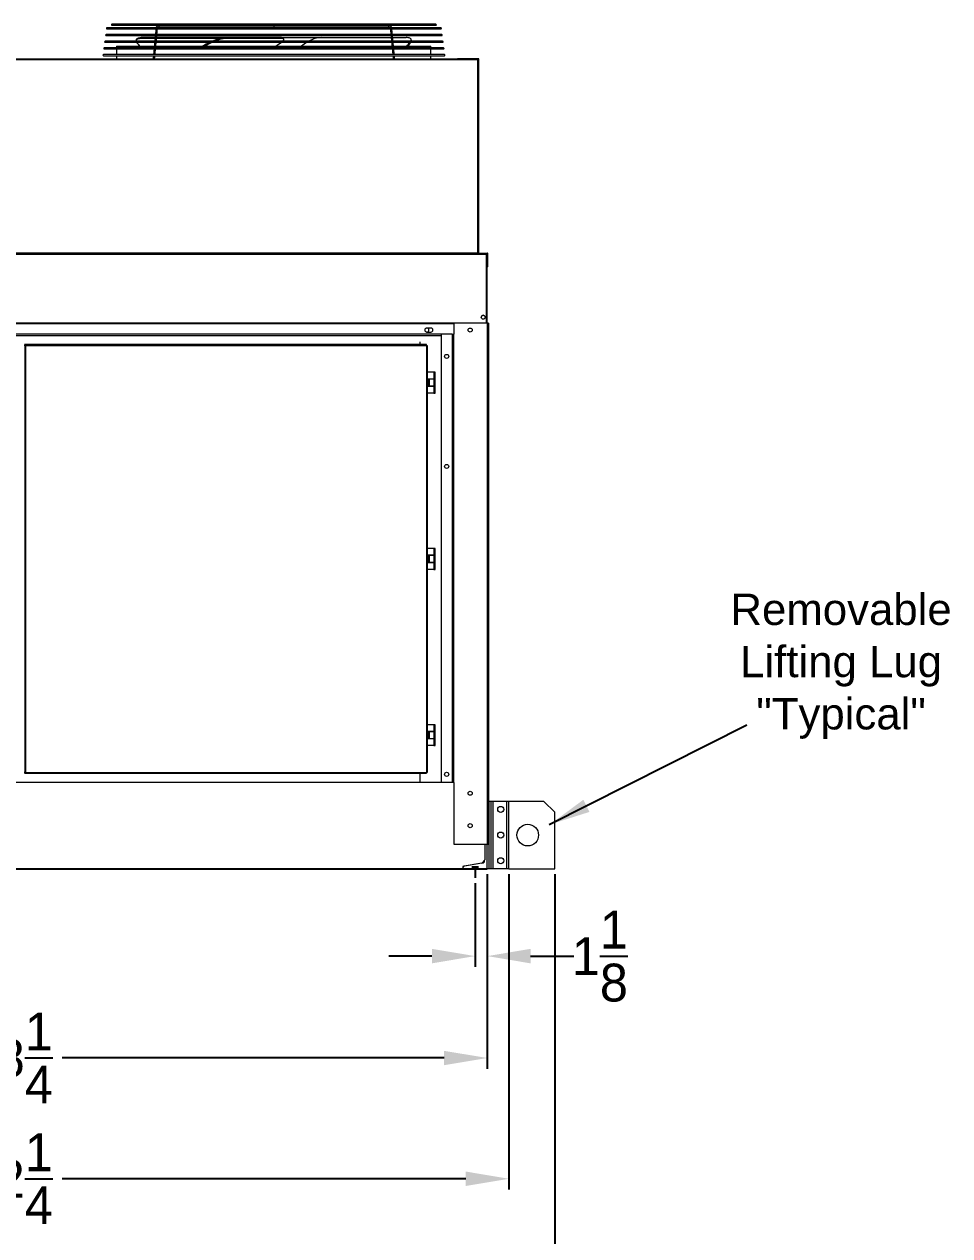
# Model space of a CAD drawing. Header units: inches. Extents: x 1457 to 2093, y 539 to 940.
# Drawn here: x 1677.2 to 1762.9, y 611.7 to 723.8 of the extents above; entities that cross this region are included whole.
import ezdxf

# ---------------------------------------------------------------- set-up
doc = ezdxf.new("R2010")
doc.units = ezdxf.units.IN
doc.header["$MEASUREMENT"] = 0
doc.layers.get('0').update_dxf_attribs({"color": 1})
doc.styles.add('dimentions', font='ARIAL.TTF')
doc.dimstyles.new('General Dimension', dxfattribs={"dimtxt": 3.5, "dimasz": 4, "dimexe": 1, "dimexo": 0.5, "dimgap": 0.09, "dimtad": 0, "dimtih": 1, "dimtoh": 1, "dimdec": 3, "dimzin": 0, "dimdsep": 46, "dimlunit": 5, "dimtxsty": 'Standard', "dimcen": 0.09, "dimadec": 0, "dimazin": 0, "dimtfac": 1, "dimtdec": 3, "dimtofl": 0, "dimtmove": 0, "dimatfit": 3, "dimfxl": 1, "dimtolj": 1, "dimtzin": 0, "dimarcsym": 0})

# ---------------------------------------------------------------- blocks, each defined once
blk = doc.blocks.new('*D24')
at = {"color": 0, "lineweight": -2}
for p, q in [((1631.84, 645.15), (1631.84, 627.15)), ((1720.09, 645.15), (1720.09, 627.15)), ((1635.84, 628.15), (1671.2, 628.15)), ((1716.09, 628.15), (1680.72, 628.15))]:
    blk.add_line(p, q, dxfattribs=at)
at = {"color": 0}
for points in [[(1635.84, 628.81), (1635.84, 627.48), (1631.84, 628.15)], [(1716.09, 628.81), (1716.09, 627.48), (1720.09, 628.15)]]:
    blk.add_solid(points, dxfattribs=at)
at = {"color": 0, "insert": (1675.96, 628.15), "char_height": 3.5, "attachment_point": 5}
blk.add_mtext('\\A1;88{\\H1.000000x;\\S1/4;}', dxfattribs=at)
blk = doc.blocks.new('*D25')
at = {"color": 0, "lineweight": -2}
for p, q in [((1720.09, 645.15), (1720.09, 636.58)), ((1718.96, 644.34), (1718.96, 636.58)), ((1714.96, 637.58), (1710.96, 637.58)), ((1724.09, 637.58), (1728.09, 637.58))]:
    blk.add_line(p, q, dxfattribs=at)
at = {"color": 0}
for points in [[(1714.96, 638.25), (1714.96, 636.91), (1718.96, 637.58)], [(1724.09, 638.25), (1724.09, 636.91), (1720.09, 637.58)]]:
    blk.add_solid(points, dxfattribs=at)
at = {"color": 0, "insert": (1730.51, 637.58), "char_height": 3.5, "attachment_point": 5}
blk.add_mtext('\\A1;1{\\H1.000000x;\\S1/8;}', dxfattribs=at)
blk = doc.blocks.new('*D26')
at = {"color": 0, "lineweight": -2}
for p, q in [((1629.84, 645.15), (1629.84, 615.97)), ((1722.09, 645.15), (1722.09, 615.97)), ((1633.84, 616.97), (1671.2, 616.97)), ((1718.09, 616.97), (1680.72, 616.97))]:
    blk.add_line(p, q, dxfattribs=at)
at = {"color": 0}
for points in [[(1633.84, 617.64), (1633.84, 616.3), (1629.84, 616.97)], [(1718.09, 617.64), (1718.09, 616.3), (1722.09, 616.97)]]:
    blk.add_solid(points, dxfattribs=at)
at = {"color": 0, "insert": (1675.96, 616.97), "char_height": 3.5, "attachment_point": 5}
blk.add_mtext('\\A1;92{\\H1.000000x;\\S1/4;}', dxfattribs=at)
blk = doc.blocks.new('*D27')
at = {"color": 0, "lineweight": -2}
for p, q in [((1625.59, 645.15), (1625.59, 604.6)), ((1726.34, 645.15), (1726.34, 604.6)), ((1629.59, 605.6), (1670.62, 605.6)), ((1722.34, 605.6), (1681.3, 605.6))]:
    blk.add_line(p, q, dxfattribs=at)
at = {"color": 0}
for points in [[(1629.59, 606.26), (1629.59, 604.93), (1625.59, 605.6)], [(1722.34, 606.26), (1722.34, 604.93), (1726.34, 605.6)]]:
    blk.add_solid(points, dxfattribs=at)
at = {"color": 0, "insert": (1675.96, 605.6), "char_height": 3.5, "attachment_point": 5}
blk.add_mtext('\\A1;100{\\H1.000000x;\\S3/4;}', dxfattribs=at)

msp = doc.modelspace()

# ---------------------------------------------------------------- linework, layer by layer
at = {"linetype": 'Continuous', "lineweight": 15}
for p, q in [((1715.78896968, 723.50388867), (1684.87570699, 723.50388867)), ((1684.87570699, 723.40388867), (1715.78896968, 723.40388867)), ((1715.33233833, 723.83630722), (1685.33233833, 723.83630722)), ((1685.33233833, 723.73630722), (1689.65953664, 723.73630722)), ((1689.66046456, 723.60832067), (1689.65953664, 723.60830722)), ((1689.72573662, 723.73630722), (1710.93894005, 723.73630722)), ((1700.33233833, 723.73630722), (1700.33233833, 723.61923359)), ((1711.0042059, 723.60832085), (1711.00514002, 723.60830722)), ((1711.00566051, 723.73630722), (1715.33233833, 723.73630722)), ((1715.95417433, 722.2648538), (1684.71050234, 722.2648538)), ((1715.871572, 722.88437123), (1684.79310467, 722.88437123)), ((1684.79310467, 722.78437123), (1715.871572, 722.78437123)), ((1688.05506841, 722.59936992), (1688.03050185, 722.50949052)), ((1689.33085052, 722.50949052), (1688.03050185, 722.50949052)), ((1689.33932443, 722.59936992), (1688.05506841, 722.59936992)), ((1695.22991877, 722.50949052), (1689.45941815, 722.50949052)), ((1695.72251245, 722.59936992), (1689.46789206, 722.59936992)), ((1695.72251245, 722.59936992), (1695.75881916, 722.50949052)), ((1701.02569885, 722.59936992), (1695.72251245, 722.59936992)), ((1701.06200555, 722.50949052), (1695.75881916, 722.50949052)), ((1701.06200555, 722.50949052), (1701.02569885, 722.59936992)), ((1701.02569885, 722.59936992), (1704.74316694, 722.59936992)), ((1704.74316694, 722.59936992), (1711.1967846, 722.59936992)), ((1711.32535223, 722.59936992), (1712.58070177, 722.59936992)), ((1716.03677665, 721.64533636), (1684.62790002, 721.64533636)), ((1684.62790002, 721.54533636), (1716.03677665, 721.54533636)), ((1684.71050234, 722.1648538), (1715.95417433, 722.1648538)), ((1685.77008509, 721.81200722), (1689.26509117, 721.81200722)), ((1689.3936588, 721.81200722), (1711.27101787, 721.81200722)), ((1711.3995855, 721.81200722), (1714.86568509, 721.81200722)), ((1719.22328509, 720.5914072), (1632.69788509, 720.59140722)), ((1719.22328509, 720.5426072), (1632.69788509, 720.5426072)), ((1682.95958509, 720.60610721), (1668.96158509, 720.60610721)), ((1682.95958509, 720.5914072), (1682.95958509, 720.60610721)), ((1716.11937898, 721.02581892), (1684.54529769, 721.02581892)), ((1684.54529769, 720.92581892), (1716.11937898, 720.92581892)), ((1717.3686646, 720.59140699), (1717.36768509, 720.63919696)), ((1717.36868509, 720.6392072), (1717.36868509, 720.5914072)), ((1719.27108509, 720.6392072), (1717.36868509, 720.6392072)), ((1719.27108509, 720.5914072), (1719.22328509, 720.5914072)), ((1719.22328509, 720.5426072), (1719.22328509, 720.5914072)), ((1719.27208512, 720.5426072), (1719.22328509, 720.5426072)), ((1719.22328509, 702.6402072), (1719.22328509, 720.5426072)), ((1719.27208509, 720.5426072), (1719.22428509, 720.5426072)), ((1719.27108509, 720.5914072), (1719.27108509, 720.6392072)), ((1719.31988509, 720.5904072), (1719.27208509, 720.5904072)), ((1719.27208509, 720.5426072), (1719.27208509, 720.5904072)), ((1719.27208512, 720.5426072), (1719.27208509, 702.6402072)), ((1719.31988509, 702.6567572), (1719.31988509, 720.5904072)), ((1720.02208509, 702.5914072), (1631.89908509, 702.5914072)), ((1720.02208509, 702.5289072), (1631.89908509, 702.5289072)), ((1720.02208509, 702.5279072), (1631.89908509, 702.5279072)), ((1719.22328509, 702.6402072), (1632.69788509, 702.6402072)), ((1632.69788509, 702.6392072), (1719.22328509, 702.6392072)), ((1632.69788509, 702.5914072), (1719.22328509, 702.5914072)), ((1719.22328509, 702.6402072), (1719.22428509, 702.6402072)), ((1719.22328509, 702.6392072), (1719.22328509, 702.6402072)), ((1719.22328509, 702.6402072), (1719.27208509, 702.6402072)), ((1719.22328509, 702.5914072), (1719.22328509, 702.6392072)), ((1719.27208509, 702.6567572), (1719.31988509, 702.6567572)), ((1719.27208509, 702.60796745), (1719.27208509, 702.5914072)), ((1719.27308509, 702.6079572), (1719.32088509, 702.6079572)), ((1719.32088509, 702.6557572), (1719.32088509, 702.6079572)), ((1719.32088509, 702.6557572), (1720.08458509, 702.6557572)), ((1719.32088509, 702.6079572), (1720.08458509, 702.6079572)), ((1720.02208509, 702.5289072), (1720.02208509, 702.5914072)), ((1720.08558509, 702.5792072), (1720.02208509, 702.5792072)), ((1720.02208509, 702.5289072), (1720.02208509, 702.5279072)), ((1720.02208509, 702.5279072), (1720.02208509, 696.1549072)), ((1720.02308509, 702.5279072), (1720.02208509, 702.5279072)), ((1720.08558509, 702.5279072), (1720.02308509, 702.5279072)), ((1720.02308509, 696.1549072), (1720.02308509, 702.5279072)), ((1720.08458509, 702.6079572), (1720.08458509, 702.6557572)), ((1720.08558509, 702.6069572), (1720.13338509, 702.6069572)), ((1720.08558509, 702.5792072), (1720.08558509, 702.6069572)), ((1720.08558509, 702.5279072), (1720.08558509, 702.5792072)), ((1720.08558509, 696.1549072), (1720.08558509, 702.5279072)), ((1720.13338509, 701.4057572), (1720.13338509, 702.6069572)), ((1720.13338509, 701.4057572), (1720.08558509, 701.4057572)), ((1720.02208509, 696.1549072), (1631.89908509, 696.1549072)), ((1634.88723509, 696.1539072), (1717.03393509, 696.1539072)), ((1717.03393509, 696.0904072), (1634.88723509, 696.0904072)), ((1714.86683509, 695.7164072), (1714.49183509, 695.7164072)), ((1714.49183509, 695.3414072), (1714.86683509, 695.3414072)), ((1717.03393509, 695.1539072), (1717.03393509, 696.1539072)), ((1720.08458509, 696.1539072), (1717.03393509, 696.1539072)), ((1720.02208509, 696.1549072), (1720.02208509, 696.1539072)), ((1720.02208509, 696.1549072), (1720.02308509, 696.1549072)), ((1720.08558509, 696.1549072), (1720.02308509, 696.1549072)), ((1720.08458509, 696.1539072), (1720.08458509, 647.9039072)), ((1720.19018509, 696.1539072), (1720.08458509, 696.1539072)), ((1720.19018509, 696.1539072), (1720.19018509, 647.9039072)), ((1716.84643983, 695.1539072), (1635.07473036, 695.1539072)), ((1636.09513509, 695.0184072), (1715.82603509, 695.0184072)), ((1714.45250955, 694.18686787), (1677.22891009, 694.18686787)), ((1677.34905999, 694.11116997), (1677.34905999, 694.18686787)), ((1713.85021166, 694.43110611), (1713.85021166, 694.18686787)), ((1714.45250955, 694.11116997), (1714.45250955, 694.18686787)), ((1715.82603509, 695.1539072), (1715.82603509, 653.6539072)), ((1716.84543509, 695.1539072), (1716.84543509, 653.6539072)), ((1716.84643509, 695.1539072), (1716.84643509, 653.6539072)), ((1716.84643509, 695.1539072), (1716.95203509, 695.1539072)), ((1716.95203509, 695.1539072), (1717.03393509, 695.1539072)), ((1716.95203509, 695.1539072), (1716.95203509, 653.6539072)), ((1677.27336004, 694.11116997), (1677.19866005, 694.11116997)), ((1677.22891009, 694.11116997), (1714.45250955, 694.11116997)), ((1677.27336004, 694.11116997), (1677.27336004, 654.57506971)), ((1677.27336004, 694.11116997), (1677.34905999, 694.11116997)), ((1677.34905999, 654.57506971), (1677.34905999, 694.11116997)), ((1714.45250955, 694.11116997), (1714.52821214, 694.11116997)), ((1714.45250955, 694.11116997), (1714.45250955, 654.57506971)), ((1714.52821214, 694.11116997), (1714.52821214, 654.57506971)), ((1715.12821033, 691.62186881), (1714.52821214, 691.62186881)), ((1715.12821033, 690.99186883), (1714.52821214, 690.99186883)), ((1714.62320881, 690.97062001), (1714.62320881, 690.34062004)), ((1714.7482096, 690.97062001), (1714.62320881, 690.97062001)), ((1714.7482096, 690.34062004), (1714.7482096, 690.97062001)), ((1715.12821033, 690.97062001), (1714.7482096, 690.97062001)), ((1715.12821033, 691.62186881), (1715.12821033, 690.99186883)), ((1715.25321113, 691.62186881), (1715.12821033, 691.62186881)), ((1715.12821033, 690.99186883), (1715.25321113, 690.99186883)), ((1715.25321113, 690.97062001), (1715.12821033, 690.97062001)), ((1715.12821033, 690.97062001), (1715.12821033, 690.34062004)), ((1715.25321113, 690.99186883), (1715.25321113, 691.62186881)), ((1715.25321113, 690.34062004), (1715.25321113, 690.97062001)), ((1715.12821033, 690.31936887), (1714.52821214, 690.31936887)), ((1715.12821033, 689.68936889), (1714.52821214, 689.68936889)), ((1714.62320881, 690.34062004), (1714.7482096, 690.34062004)), ((1714.7482096, 690.34062004), (1715.12821033, 690.34062004)), ((1715.12821033, 690.34062004), (1715.25321113, 690.34062004)), ((1715.12821033, 690.31936887), (1715.12821033, 689.68936889)), ((1715.25321113, 690.31936887), (1715.12821033, 690.31936887)), ((1715.12821033, 689.68936889), (1715.25321113, 689.68936889)), ((1715.25321113, 689.68936889), (1715.25321113, 690.31936887)), ((1715.12821033, 675.30937053), (1714.52821214, 675.30937053)), ((1715.12821033, 675.30937053), (1715.12821033, 674.67937056)), ((1715.25321113, 675.30937053), (1715.12821033, 675.30937053)), ((1715.25321113, 674.67937056), (1715.25321113, 675.30937053)), ((1715.12821033, 674.67937056), (1714.52821214, 674.67937056)), ((1715.12821033, 674.00687059), (1714.52821214, 674.00687059)), ((1714.62320881, 674.65811939), (1714.62320881, 674.02811941)), ((1714.7482096, 674.65811939), (1714.62320881, 674.65811939)), ((1714.62320881, 674.02811941), (1714.7482096, 674.02811941)), ((1714.7482096, 674.02811941), (1714.7482096, 674.65811939)), ((1715.12821033, 674.65811939), (1714.7482096, 674.65811939)), ((1714.7482096, 674.02811941), (1715.12821033, 674.02811941)), ((1715.12821033, 674.67937056), (1715.25321113, 674.67937056)), ((1715.25321113, 674.65811939), (1715.12821033, 674.65811939)), ((1715.12821033, 674.65811939), (1715.12821033, 674.02811941)), ((1715.12821033, 674.02811941), (1715.25321113, 674.02811941)), ((1715.12821033, 674.00687059), (1715.12821033, 673.37687062)), ((1715.25321113, 674.00687059), (1715.12821033, 674.00687059)), ((1715.25321113, 674.02811941), (1715.25321113, 674.65811939)), ((1715.25321113, 673.37687062), (1715.25321113, 674.00687059)), ((1715.12821033, 673.37687062), (1714.52821214, 673.37687062)), ((1715.12821033, 673.37687062), (1715.25321113, 673.37687062)), ((1715.12821033, 658.99686991), (1714.52821214, 658.99686991)), ((1715.12821033, 658.36686964), (1714.52821214, 658.36686964)), ((1714.62320881, 658.34561964), (1714.62320881, 657.71561967)), ((1714.7482096, 658.34561964), (1714.62320881, 658.34561964)), ((1714.7482096, 657.71561967), (1714.7482096, 658.34561964)), ((1715.12821033, 658.34561964), (1714.7482096, 658.34561964)), ((1715.12821033, 658.99686991), (1715.12821033, 658.36686964)), ((1715.25321113, 658.99686991), (1715.12821033, 658.99686991)), ((1715.12821033, 658.36686964), (1715.25321113, 658.36686964)), ((1715.12821033, 658.34561964), (1715.12821033, 657.71561967)), ((1715.25321113, 658.34561964), (1715.12821033, 658.34561964)), ((1715.25321113, 658.36686964), (1715.25321113, 658.99686991)), ((1715.25321113, 657.71561967), (1715.25321113, 658.34561964)), ((1715.12821033, 657.69436967), (1714.52821214, 657.69436967)), ((1714.62320881, 657.71561967), (1714.7482096, 657.71561967)), ((1714.7482096, 657.71561967), (1715.12821033, 657.71561967)), ((1715.12821033, 657.71561967), (1715.25321113, 657.71561967)), ((1715.12821033, 657.69436967), (1715.12821033, 657.0643697)), ((1715.25321113, 657.69436967), (1715.12821033, 657.69436967)), ((1715.25321113, 657.0643697), (1715.25321113, 657.69436967)), ((1715.12821033, 657.0643697), (1714.52821214, 657.0643697)), ((1715.12821033, 657.0643697), (1715.25321113, 657.0643697)), ((1677.27336004, 654.57506971), (1677.19866005, 654.57506971)), ((1677.22891009, 654.57506971), (1714.45250955, 654.57506971)), ((1677.22891009, 654.49936968), (1714.45250955, 654.49936968)), ((1677.27336004, 654.57506971), (1677.34905999, 654.57506971)), ((1677.34905999, 654.49936968), (1677.34905999, 654.57506971)), ((1713.85021166, 654.49936968), (1713.85021166, 653.6539072)), ((1714.45250955, 654.57506971), (1714.52821214, 654.57506971)), ((1714.45250955, 654.49936968), (1714.45250955, 654.57506971)), ((1716.84643983, 653.6539072), (1635.07473036, 653.6539072)), ((1716.95203509, 653.6539072), (1716.84643509, 653.6539072)), ((1717.03393509, 653.6539072), (1716.95203509, 653.6539072)), ((1717.03393509, 647.9039072), (1717.03393509, 653.6539072)), ((1720.27308509, 651.9039072), (1720.19018509, 651.9039072)), ((1720.27308509, 645.6539072), (1720.27308509, 651.9039072)), ((1720.46058509, 651.9039072), (1720.27308509, 651.9039072)), ((1720.46058509, 645.6539072), (1720.46058509, 651.9039072)), ((1720.64808509, 651.9039072), (1720.46058509, 651.9039072)), ((1720.64808509, 645.6539072), (1720.64808509, 651.9039072)), ((1721.89808509, 651.9039072), (1720.64808509, 651.9039072)), ((1721.89808509, 645.6539072), (1721.89808509, 651.9039072)), ((1722.08558509, 651.9039072), (1721.89808509, 651.9039072)), ((1722.08558509, 645.6539072), (1722.08558509, 651.9039072)), ((1725.33558509, 651.9039072), (1722.08558509, 651.9039072)), ((1725.33558509, 651.9039072), (1726.33558509, 650.9039072)), ((1726.33558509, 645.6539072), (1726.33558509, 650.9039072)), ((1720.08458509, 647.9039072), (1717.03393509, 647.9039072)), ((1719.86558509, 647.9039072), (1719.86558509, 646.48499702)), ((1719.86558509, 647.9039072), (1719.86558509, 646.48499702)), ((1720.19018509, 647.9039072), (1720.08458509, 647.9039072)), ((1720.08558509, 645.6539072), (1720.08558509, 647.9039072)), ((1719.5981965, 646.16935159), (1717.82558509, 645.8738948)), ((1719.5981965, 646.16935159), (1717.9342117, 645.89200056)), ((1719.86558509, 646.48499702), (1719.5981965, 646.16935159)), ((1717.82558509, 645.6539072), (1634.09558509, 645.6539072)), ((1717.82558509, 645.8738948), (1717.82558509, 645.6539072)), ((1717.82558509, 645.7637696), (1717.82558509, 645.6539072)), ((1717.82558509, 645.6539072), (1720.08558509, 645.6539072)), ((1720.27308509, 645.6539072), (1720.08558509, 645.6539072)), ((1720.46058509, 645.6539072), (1720.27308509, 645.6539072)), ((1720.64808509, 645.6539072), (1720.46058509, 645.6539072)), ((1721.89808509, 645.6539072), (1720.64808509, 645.6539072)), ((1722.08558509, 645.6539072), (1721.89808509, 645.6539072)), ((1722.08558509, 645.6539072), (1726.33558509, 645.6539072))]:
    msp.add_line(p, q, dxfattribs=at)
for p, q in [((1744.12025509, 658.95075224), (1725.82720724, 649.71643798)), ((1631.83558509, 645.6539072), (1720.08558509, 645.6539072)), ((1718.64808509, 645.83244767), (1719.27308509, 645.83244767)), ((1718.96058509, 645.83244767), (1718.96058509, 644.83992073))]:
    msp.add_line(p, q)
at = {"linetype": 'Continuous', "lineweight": 15, "flags": 128}
for points in [[(1688.03050185, 722.50949052), (1687.93319768, 722.50621424), (1687.84487686, 722.49643438), (1687.76685957, 722.48029711), (1687.70031197, 722.45804366), (1687.64622878, 722.43000666), (1687.60541841, 722.39660518), (1687.57849088, 722.35833851), (1687.56584868, 722.31577862), (1687.56768078, 722.26956168), (1687.56864151, 722.2648538)], [(1687.59414086, 722.42465547), (1687.60305743, 722.44821791), (1687.62998497, 722.48648459), (1687.67079533, 722.51988606), (1687.72487852, 722.54792307), (1687.79142612, 722.57017652), (1687.86944342, 722.58631378), (1687.95776424, 722.59609364), (1688.05506841, 722.59936992)], [(1694.61001941, 722.2648538), (1694.70465057, 722.31025794), (1694.81539134, 722.35944109), (1694.92856443, 722.40565802), (1695.04247817, 722.44821791), (1695.15542983, 722.48648459), (1695.26573107, 722.51988606), (1695.37173317, 722.54792307), (1695.47185164, 722.57017652), (1695.56458998, 722.58631378), (1695.64856198, 722.59609364), (1695.72251245, 722.59936992)], [(1695.75881916, 722.50949052), (1695.68486868, 722.50621424), (1695.60089669, 722.49643438), (1695.50815835, 722.48029711), (1695.40803987, 722.45804366), (1695.30203778, 722.43000666), (1695.19173654, 722.39660518), (1695.07878487, 722.35833851), (1694.96487114, 722.31577862), (1694.85169805, 722.26956168), (1694.84069346, 722.2648538)], [(1701.02569885, 722.59936992), (1701.08852243, 722.59609364), (1701.13928007, 722.58631378), (1701.17721305, 722.57017652), (1701.20175438, 722.54792307), (1701.20850972, 722.53554391)], [(1701.14929628, 722.2648538), (1701.15428061, 722.26956168), (1701.19806943, 722.31577862), (1701.22869754, 722.35833851), (1701.24570713, 722.39660518), (1701.24884394, 722.43000666), (1701.23806109, 722.45804366), (1701.21351976, 722.48029711), (1701.17558677, 722.49643438), (1701.12482914, 722.50621424), (1701.06200555, 722.50949052)], [(1713.00098245, 722.2648538), (1713.02724382, 722.31025794), (1713.04352284, 722.35944109), (1713.04535495, 722.40565802), (1713.03271275, 722.44821791), (1713.00578521, 722.48648459), (1712.96497485, 722.51988606), (1712.91089166, 722.54792307), (1712.84434406, 722.57017652), (1712.76632676, 722.58631378), (1712.67800594, 722.59609364), (1712.58070177, 722.59936992)]]:
    msp.add_lwpolyline(points, dxfattribs=at)
at = {"linetype": 'Continuous', "lineweight": 15}
for centre, radius in [((1719.71058509, 696.7164072), 0.1875), ((1718.50268509, 695.5289072), 0.1875), ((1716.32603509, 693.0914072), 0.1875), ((1716.32603509, 682.9039072), 0.1875), ((1716.32603509, 654.4039072), 0.1875), ((1718.50268509, 652.6539072), 0.1875), ((1721.33558509, 651.1539072), 0.28125), ((1718.50268509, 649.6539072), 0.1875), ((1723.83558509, 648.7789072), 1), ((1721.33558509, 648.7789072), 0.28125), ((1721.33558509, 646.4039072), 0.28125)]:
    msp.add_circle(centre, radius, dxfattribs=at)
for centre, radius, start, end in [((1684.87570699, 723.45388867), 0.05, 90, 270), ((1685.33233833, 723.78630722), 0.05, 90, 270), ((1689.64109413, 723.67217874), 0.0667313, 286.8744235366, 73.9447191171), ((1711.02358431, 723.67217803), 0.06673276, 106.0574046711, 253.1187981184), ((1715.33233833, 723.78630722), 0.05, 270, 90), ((1715.78896968, 723.45388867), 0.05, 270, 90), ((1684.71050234, 722.2148538), 0.05, 90, 270), ((1684.79310467, 722.83437123), 0.05, 90, 270), ((1704.78811612, 720.15926295), 2.44052094, 91.0553253368, 120.3717726369), ((1712.92320862, 722.2979012), 0.14766554, 347.0677340369, 14.4608761673), ((1715.871572, 722.83437123), 0.05, 270, 90), ((1715.95417433, 722.2148538), 0.05, 270, 90), ((1684.62790002, 721.59533636), 0.05, 90, 270), ((1691.9740039, 725.30978996), 5.37314651, 215.8246271696, 220.6151347023), ((1711.96372029, 687.65613986), 38.71578186, 116.9585723945, 118.0885735245), ((1712.23100199, 687.12130116), 39.21711799, 116.6736454388, 117.800032636), ((1688.85087299, 739.30950595), 21.02689057, 303.6799062365, 305.3762421658), ((1711.31931427, 709.91556132), 14.58757875, 122.8908040152, 125.3612999886), ((1708.46427804, 725.54002845), 5.59586152, 318.2247476565, 322.9037704398), ((1708.66176628, 725.30978996), 5.37314651, 319.3848652983, 324.1753728298), ((1716.03677665, 721.59533636), 0.05, 270, 90), ((1682.95958509, 720.5426072), 0.06350001, 50.2197320777, 90), ((1684.54529769, 720.97581892), 0.05, 90, 270), ((1716.11937898, 720.97581892), 0.05, 270, 90), ((1717.36868509, 720.5904072), 0.0488, 91.1741759949, 178.8258224176), ((1717.36868509, 720.5904072), 0.0488, 90, 91.1741759949), ((1717.36868509, 720.5904072), 0.001, 90, 91.174176028), ((1719.22328509, 720.5426072), 0.0488, 359.9999999599, 90), ((1719.22328509, 720.5426072), 0.001, 0, 90), ((1719.27108509, 720.5904072), 0.0488, 359.9999999599, 90), ((1719.27108509, 720.5904072), 0.001, 0, 90), ((1719.27308509, 702.6567572), 0.0488, 199.8244469545, 270), ((1719.32088509, 702.6567572), 0.0488, 180, 270), ((1719.32088509, 702.6567572), 0.001, 180, 270), ((1720.08458509, 702.6069572), 0.0488, 0, 90), ((1720.08458509, 702.6069572), 0.001, 0, 90), ((1720.08458509, 701.4057572), 0.0488, 271.174176027, 0), ((1719.71058509, 696.7042072), 0.1875, 1.8643528867, 178.1356471342), ((1714.49183509, 695.5289072), 0.1875, 90, 270), ((1714.50268509, 695.5289072), 0.1875, 0, 251.9453888877), ((1714.50268509, 695.5289072), 0.1875, 254.3414364603, 0), ((1714.86683509, 695.5289072), 0.1875, 270, 90), ((1719.54558509, 646.48499702), 0.32, 279.463, 0.0000000001), ((1717.95558509, 645.7637696), 0.13, 99.463, 180)]:
    msp.add_arc(centre, radius, start, end, dxfattribs=at)
for points in [[(1689.41517519, 723.40388867), (1689.36619461, 722.88437123)], [(1689.49476224, 722.88437123), (1689.54374282, 723.40388867)], [(1689.72573662, 723.73630722), (1689.65953664, 723.73630722)], [(1689.65953664, 723.60830722), (1700.29657257, 723.60830722)], [(1700.29657257, 723.60830722), (1700.29686627, 723.60830722)], [(1700.36773939, 723.60830722), (1700.36778584, 723.60830722)], [(1700.36778584, 723.60830722), (1711.00514002, 723.60830722)], [(1711.00514002, 723.73630722), (1710.93894005, 723.73630722)], [(1711.12093385, 723.40388867), (1711.16991442, 722.88437123)], [(1711.29848205, 722.88437123), (1711.24950148, 723.40388867)], [(1687.59414086, 722.42465547), (1687.5695743, 722.33477607)], [(1689.35676652, 722.78437123), (1689.30778595, 722.2648538)], [(1689.43635358, 722.2648538), (1689.48533415, 722.78437123)], [(1701.24481643, 722.44566451), (1701.20850972, 722.53554391)], [(1711.17934251, 722.78437123), (1711.22832309, 722.2648538)], [(1711.35689072, 722.2648538), (1711.30791014, 722.78437123)], [(1713.06619588, 722.33477607), (1713.04162932, 722.42465547)], [(1685.77008509, 721.81200722), (1685.77008509, 721.64533636)], [(1685.77008509, 721.54533636), (1685.77008509, 721.02581892)], [(1689.2399492, 721.54533636), (1689.19096862, 721.02581892)], [(1689.29835786, 722.1648538), (1689.24937729, 721.64533636)], [(1689.31953625, 721.02581892), (1689.36851683, 721.54533636)], [(1689.37794492, 721.64533636), (1689.42692549, 722.1648538)], [(1711.23775118, 722.1648538), (1711.28673175, 721.64533636)], [(1711.29615984, 721.54533636), (1711.34514041, 721.02581892)], [(1711.41529938, 721.64533636), (1711.36631881, 722.1648538)], [(1711.47370804, 721.02581892), (1711.42472747, 721.54533636)], [(1714.86568509, 721.64533636), (1714.86568509, 721.81200722)], [(1714.86568509, 721.02581892), (1714.86568509, 721.54533636)], [(1685.77008509, 720.92581892), (1685.77008509, 720.59140721)], [(1689.18154053, 720.92581892), (1689.15001189, 720.59140721)], [(1689.27857952, 720.59140721), (1689.31010816, 720.92581892)], [(1711.3545685, 720.92581892), (1711.38609714, 720.5914072)], [(1711.51466477, 720.5914072), (1711.48313614, 720.92581892)], [(1714.86568509, 720.5914072), (1714.86568509, 720.92581892)], [(1714.78071056, 690.97062001), (1714.78071056, 690.99186883)], [(1715.09570937, 690.99186883), (1715.09570937, 690.97062001)], [(1714.78071056, 690.31936887), (1714.78071056, 690.34062004)], [(1715.09570937, 690.34062004), (1715.09570937, 690.31936887)], [(1714.78071056, 674.65811939), (1714.78071056, 674.67937056)], [(1714.78071056, 674.00687059), (1714.78071056, 674.02811941)], [(1715.09570937, 674.67937056), (1715.09570937, 674.65811939)], [(1715.09570937, 674.02811941), (1715.09570937, 674.00687059)], [(1714.78071056, 658.34561964), (1714.78071056, 658.36686964)], [(1715.09570937, 658.36686964), (1715.09570937, 658.34561964)], [(1714.78071056, 657.69436967), (1714.78071056, 657.71561967)], [(1715.09570937, 657.71561967), (1715.09570937, 657.69436967)]]:
    msp.add_open_spline(points, degree=1, dxfattribs=at)
for points, knots in [([(1689.65953664, 723.73630722), (1689.64915956, 723.73579778), (1689.62271412, 723.73449952), (1689.58134262, 723.721661), (1689.53809618, 723.69655845), (1689.4997801, 723.66098706), (1689.46722051, 723.61614785), (1689.44264818, 723.56308749), (1689.42990308, 723.5243786), (1689.42687808, 723.50389835), (1689.42687665, 723.50388867)], [0, 0, 0, 0, 0.0939239984, 0.2393604371, 0.3851880815, 0.5339531341, 0.6866263324, 0.8424364176, 0.9999255008, 1, 1, 1, 1]), ([(1689.55966122, 723.50388867), (1689.56070018, 723.50800288), (1689.5654179, 723.52668481), (1689.58027382, 723.55405014), (1689.6020219, 723.58257433), (1689.62575351, 723.60035609), (1689.64464144, 723.60745896), (1689.65563037, 723.60808476), (1689.65953664, 723.60830722)], [0, 0, 0, 0, 0.0579896951, 0.2633215474, 0.4671347337, 0.6716689645, 0.8832871711, 1, 1, 1, 1]), ([(1700.33233833, 723.61923359), (1700.3323207, 723.61922519), (1700.32614512, 723.61628288), (1700.31537358, 723.61162359), (1700.30330651, 723.60859531), (1700.29819275, 723.60837653), (1700.29657257, 723.60830722)], [0, 0, 0, 0, 0.0014168073, 0.4960712105, 0.8403414698, 1, 1, 1, 1]), ([(1700.33233833, 723.61923359), (1700.33403295, 723.61843589), (1700.34079021, 723.61525506), (1700.35184829, 723.61096382), (1700.36254031, 723.60819679), (1700.36669836, 723.60856622), (1700.36777751, 723.6086621)], [0, 0, 0, 0, 0.1355285164, 0.5404190724, 0.8807239086, 1, 1, 1, 1]), ([(1711.23718411, 723.50388867), (1711.23320589, 723.52120875), (1711.22454575, 723.5589126), (1711.20005945, 723.61133626), (1711.16669424, 723.65941161), (1711.12555266, 723.69769148), (1711.07883318, 723.72388161), (1711.03752418, 723.73509676), (1711.01288569, 723.7360177), (1711.00514002, 723.73630722)], [0, 0, 0, 0, 0.1362863926, 0.2966800651, 0.4579494197, 0.6187499132, 0.7767342165, 0.9298113324, 1, 1, 1, 1]), ([(1711.00514002, 723.60830722), (1711.00848964, 723.60814083), (1711.01916133, 723.60761073), (1711.03746843, 723.60116289), (1711.0617171, 723.58355827), (1711.08398782, 723.55485117), (1711.09929211, 723.52672415), (1711.1040194, 723.50789114), (1711.10502406, 723.50388867)], [0, 0, 0, 0, 0.1001132325, 0.3189548706, 0.5197614566, 0.734744163, 0.9436266708, 1, 1, 1, 1])]:
    msp.add_open_spline(points, degree=3, knots=knots, dxfattribs=at)
msp.add_solid([(1729.55400786, 650.92779883), (1725.90086266, 649.77028851), (1728.9811318, 652.05003456)])

# ---------------------------------------------------------------- texts
at = {"lineweight": 15, "insert": (1752.84618624, 664.40949953), "char_height": 2.9, "attachment_point": 5, "style": 'dimentions'}
msp.add_mtext('Removable\\PLifting Lug \\P"Typical"', dxfattribs=at)

# ---------------------------------------------------------------- dimensions: what is measured, and where the dimension line sits
for base, p1, p2, picture, middle in [((1726.33558509, 605.59767379), (1625.58558509, 645.6539072), (1726.33558509, 645.6539072), '*D27', (1675.96058509, 605.59767379)), ((1722.08558509, 616.97075451), (1629.83558509, 645.6539072), (1722.08558509, 645.6539072), '*D26', (1675.96058509, 616.97075451)), ((1631.83558509, 628.14810784), (1720.08558509, 645.6539072), (1631.83558509, 645.6539072), '*D24', (1675.96058509, 628.14810784))]:
    dim = msp.add_linear_dim(base=base, p1=p1, p2=p2, dimstyle='General Dimension')
    dim.commit()
    dim.dimension.update_dxf_attribs({"geometry": picture, "text_midpoint": middle})
dim = msp.add_linear_dim(base=(1720.08558509, 637.58022098), p1=(1718.96058509, 644.83992073), p2=(1720.08558509, 645.6539072), dimstyle='General Dimension')
dim.commit()
dim.dimension.update_dxf_attribs({"geometry": '*D25', "text_midpoint": (1730.50891842, 637.58022098), "dimtype": 160})

doc.saveas('drawing.dxf')
